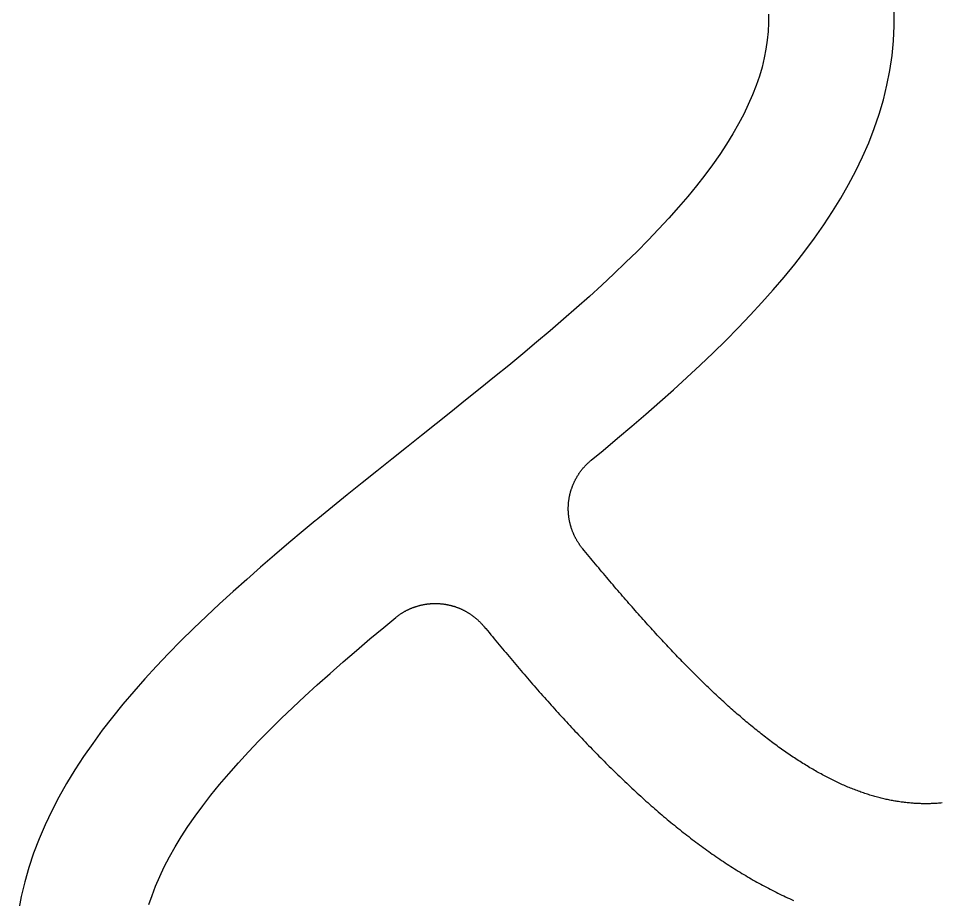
# Model space of a CAD drawing. Header units: millimetres. Extents: x 0 to 12, y 0 to 22.
# Drawn here: x 0.113 to 3.05, y 8.195 to 11 of the extents above; entities that cross this region are included whole.
import ezdxf

# ---------------------------------------------------------------- set-up
doc = ezdxf.new("R2010")
doc.units = ezdxf.units.MM
doc.layers.add('CUT_HOLE', color=3, linetype='Continuous')
doc.layers.add('CUT_OUTER', color=1, linetype='Continuous')

msp = doc.modelspace()

# ---------------------------------------------------------------- linework, layer by layer
at = {"layer": 'CUT_HOLE'}
for points in [[(3.0518, 8.5024), (3.048, 8.5021), (3.0441, 8.5017), (3.0403, 8.5014), (3.0365, 8.5012), (3.0326, 8.5009), (3.0288, 8.5007), (3.0249, 8.5006), (3.0211, 8.5004), (3.0173, 8.5003), (3.0134, 8.5002), (3.0096, 8.5001), (3.0058, 8.5), (3.0019, 8.5), (2.9981, 8.5), (2.9942, 8.5), (2.9904, 8.5001), (2.9866, 8.5002), (2.9827, 8.5003), (2.9789, 8.5004), (2.9751, 8.5006), (2.9712, 8.5007), (2.9674, 8.5009), (2.9635, 8.5012), (2.9597, 8.5014), (2.9559, 8.5017), (2.952, 8.5021), (2.9482, 8.5024), (2.9443, 8.5028), (2.9404, 8.5032), (2.9366, 8.5036), (2.9327, 8.504), (2.9288, 8.5045), (2.925, 8.505), (2.9211, 8.5055), (2.9172, 8.5061), (2.9133, 8.5067), (2.9094, 8.5073), (2.9055, 8.5079), (2.9016, 8.5086), (2.8977, 8.5093), (2.8938, 8.51), (2.8899, 8.5108), (2.8859, 8.5115), (2.882, 8.5123), (2.8781, 8.5132), (2.8741, 8.514), (2.8702, 8.5149), (2.8662, 8.5158), (2.8623, 8.5168), (2.8583, 8.5178), (2.8543, 8.5188), (2.8503, 8.5198), (2.8463, 8.5208), (2.8423, 8.5219), (2.8383, 8.5231), (2.8343, 8.5242), (2.8303, 8.5254), (2.8262, 8.5266), (2.8222, 8.5278), (2.8181, 8.5291), (2.8141, 8.5304), (2.81, 8.5317), (2.8059, 8.533), (2.8019, 8.5344), (2.7978, 8.5358), (2.7937, 8.5373), (2.7896, 8.5387), (2.7855, 8.5402), (2.7813, 8.5418), (2.7772, 8.5433), (2.7731, 8.5449), (2.7689, 8.5465), (2.7647, 8.5482), (2.7606, 8.5499), (2.7564, 8.5516), (2.7522, 8.5533), (2.748, 8.5551), (2.7438, 8.5569), (2.7396, 8.5587), (2.7354, 8.5606), (2.7311, 8.5625), (2.7269, 8.5644), (2.7227, 8.5664), (2.7184, 8.5684), (2.7141, 8.5704), (2.7098, 8.5725), (2.7056, 8.5746), (2.7013, 8.5767), (2.697, 8.5788), (2.6927, 8.581), (2.6883, 8.5832), (2.684, 8.5855), (2.6797, 8.5877), (2.6753, 8.59), (2.671, 8.5924), (2.6666, 8.5947), (2.6622, 8.5971), (2.6578, 8.5996), (2.6534, 8.602), (2.6491, 8.6045), (2.6446, 8.6071), (2.6402, 8.6096), (2.6358, 8.6122), (2.6314, 8.6148), (2.6269, 8.6175), (2.6225, 8.6202), (2.618, 8.6229), (2.6136, 8.6257), (2.6091, 8.6284), (2.6046, 8.6313), (2.6001, 8.6341), (2.5956, 8.637), (2.5911, 8.6399), (2.5866, 8.6428), (2.5821, 8.6458), (2.5775, 8.6488), (2.573, 8.6518), (2.5685, 8.6549), (2.5639, 8.658), (2.5593, 8.6611), (2.5548, 8.6643), (2.5502, 8.6675), (2.5456, 8.6707), (2.541, 8.674), (2.5364, 8.6772), (2.5318, 8.6806), (2.5272, 8.6839), (2.5226, 8.6873), (2.518, 8.6907), (2.5133, 8.6941), (2.5087, 8.6976), (2.5041, 8.7011), (2.4994, 8.7046), (2.4948, 8.7082), (2.4901, 8.7118), (2.4854, 8.7154), (2.4807, 8.719), (2.4761, 8.7227), (2.4714, 8.7264), (2.4667, 8.7302), (2.462, 8.7339), (2.4573, 8.7377), (2.4525, 8.7416), (2.4478, 8.7454), (2.4431, 8.7493), (2.4384, 8.7532), (2.4336, 8.7572), (2.4289, 8.7612), (2.4241, 8.7652), (2.4194, 8.7692), (2.4146, 8.7733), (2.4099, 8.7774), (2.4051, 8.7815), (2.4003, 8.7856), (2.3955, 8.7898), (2.3907, 8.794), (2.3859, 8.7982), (2.3811, 8.8025), (2.3763, 8.8068), (2.3715, 8.8111), (2.3667, 8.8154), (2.3619, 8.8198), (2.3571, 8.8242), (2.3523, 8.8286), (2.3474, 8.8331), (2.3426, 8.8376), (2.3377, 8.8421), (2.3329, 8.8466), (2.328, 8.8512), (2.3232, 8.8557), (2.3183, 8.8603), (2.3135, 8.865), (2.3086, 8.8696), (2.3037, 8.8743), (2.2988, 8.879), (2.294, 8.8838), (2.2891, 8.8885), (2.2842, 8.8933), (2.2793, 8.8982), (2.2744, 8.903), (2.2695, 8.9079), (2.2646, 8.9127), (2.2597, 8.9177), (2.2548, 8.9226), (2.2498, 8.9275), (2.2449, 8.9325), (2.24, 8.9375), (2.2351, 8.9426), (2.2301, 8.9476), (2.2252, 8.9527), (2.2203, 8.9578), (2.2153, 8.9629), (2.2104, 8.9681), (2.2054, 8.9732), (2.2005, 8.9784), (2.1955, 8.9837), (2.1905, 8.9889), (2.1856, 8.9942), (2.1806, 8.9994), (2.1756, 9.0047), (2.1707, 9.0101), (2.1657, 9.0154), (2.1607, 9.0208), (2.1557, 9.0262), (2.1507, 9.0316), (2.1457, 9.037), (2.1407, 9.0424), (2.1357, 9.0479), (2.1308, 9.0534), (2.1257, 9.0589), (2.1207, 9.0644), (2.1157, 9.07), (2.1107, 9.0755), (2.1057, 9.0811), (2.1007, 9.0867), (2.0957, 9.0924), (2.0906, 9.098), (2.0856, 9.1037), (2.0806, 9.1093), (2.0756, 9.115), (2.0705, 9.1207), (2.0655, 9.1265), (2.0605, 9.1322), (2.0554, 9.138), (2.0504, 9.1438), (2.0453, 9.1496), (2.0403, 9.1554), (2.0352, 9.1612), (2.0302, 9.1671), (2.0251, 9.173), (2.0201, 9.1788), (2.015, 9.1847), (2.0099, 9.1907), (2.0049, 9.1966), (1.9998, 9.2025), (1.9947, 9.2085), (1.9896, 9.2145), (1.9846, 9.2205), (1.9795, 9.2265), (1.9744, 9.2325), (1.9693, 9.2385), (1.9642, 9.2446), (1.9592, 9.2506), (1.9541, 9.2567), (1.949, 9.2628), (1.9439, 9.2689), (1.9388, 9.275), (1.9337, 9.2812), (1.9286, 9.2873), (1.9235, 9.2934), (1.9184, 9.2996), (1.9133, 9.3058), (1.9082, 9.312), (1.907, 9.3133), (1.9059, 9.3147), (1.9049, 9.3161), (1.9038, 9.3175), (1.9027, 9.3189), (1.9017, 9.3203), (1.9006, 9.3217), (1.8996, 9.3231), (1.8986, 9.3246), (1.8976, 9.326), (1.8966, 9.3275), (1.8956, 9.3289), (1.8947, 9.3304), (1.8937, 9.3319), (1.8928, 9.3333), (1.8919, 9.3348), (1.8909, 9.3363), (1.8901, 9.3379), (1.8892, 9.3394), (1.8883, 9.3409), (1.8874, 9.3424), (1.8866, 9.344), (1.8858, 9.3455), (1.885, 9.3471), (1.8842, 9.3486), (1.8834, 9.3502), (1.8826, 9.3518), (1.8818, 9.3534), (1.8811, 9.355), (1.8803, 9.3565), (1.8796, 9.3581), (1.8789, 9.3598), (1.8782, 9.3614), (1.8776, 9.363), (1.8769, 9.3646), (1.8762, 9.3662), (1.8756, 9.3679), (1.875, 9.3695), (1.8744, 9.3712), (1.8738, 9.3728), (1.8732, 9.3745), (1.8727, 9.3762), (1.8721, 9.3778), (1.8716, 9.3795), (1.8711, 9.3812), (1.8706, 9.3829), (1.8701, 9.3845), (1.8696, 9.3862), (1.8691, 9.3879), (1.8687, 9.3896), (1.8683, 9.3913), (1.8679, 9.393), (1.8675, 9.3948), (1.8671, 9.3965), (1.8667, 9.3982), (1.8664, 9.3999), (1.866, 9.4016), (1.8657, 9.4034), (1.8654, 9.4051), (1.8651, 9.4068), (1.8648, 9.4085), (1.8646, 9.4103), (1.8643, 9.412), (1.8641, 9.4138), (1.8639, 9.4155), (1.8637, 9.4172), (1.8635, 9.419), (1.8633, 9.4207), (1.8632, 9.4225), (1.863, 9.4242), (1.8629, 9.426), (1.8628, 9.4277), (1.8627, 9.4295), (1.8626, 9.4313), (1.8625, 9.433), (1.8625, 9.4348), (1.8625, 9.4365), (1.8625, 9.4383), (1.8625, 9.44), (1.8625, 9.4418), (1.8625, 9.4435), (1.8625, 9.4453), (1.8626, 9.4471), (1.8627, 9.4488), (1.8628, 9.4506), (1.8629, 9.4523), (1.863, 9.4541), (1.8631, 9.4558), (1.8633, 9.4576), (1.8635, 9.4593), (1.8636, 9.4611), (1.8638, 9.4628), (1.8641, 9.4645), (1.8643, 9.4663), (1.8645, 9.468), (1.8648, 9.4698), (1.8651, 9.4715), (1.8654, 9.4732), (1.8657, 9.475), (1.866, 9.4767), (1.8663, 9.4784), (1.8667, 9.4801), (1.867, 9.4818), (1.8674, 9.4836), (1.8678, 9.4853), (1.8682, 9.487), (1.8687, 9.4887), (1.8691, 9.4904), (1.8696, 9.4921), (1.87, 9.4938), (1.8705, 9.4955), (1.871, 9.4971), (1.8715, 9.4988), (1.8721, 9.5005), (1.8726, 9.5022), (1.8732, 9.5038), (1.8737, 9.5055), (1.8743, 9.5071), (1.8749, 9.5088), (1.8755, 9.5104), (1.8762, 9.5121), (1.8768, 9.5137), (1.8775, 9.5153), (1.8782, 9.5169), (1.8789, 9.5186), (1.8796, 9.5202), (1.8803, 9.5218), (1.881, 9.5234), (1.8818, 9.525), (1.8825, 9.5265), (1.8833, 9.5281), (1.8841, 9.5297), (1.8849, 9.5313), (1.8857, 9.5328), (1.8865, 9.5344), (1.8874, 9.5359), (1.8882, 9.5374), (1.8891, 9.539), (1.89, 9.5405), (1.8909, 9.542), (1.8918, 9.5435), (1.8927, 9.545), (1.8936, 9.5465), (1.8946, 9.5479), (1.8955, 9.5494), (1.8965, 9.5509), (1.8975, 9.5523), (1.8985, 9.5538), (1.8995, 9.5552), (1.9005, 9.5566), (1.9016, 9.5581), (1.9026, 9.5595), (1.9037, 9.5609), (1.9048, 9.5622), (1.9058, 9.5636), (1.9069, 9.565), (1.908, 9.5664), (1.9092, 9.5677), (1.9103, 9.5691), (1.9114, 9.5704), (1.9126, 9.5717), (1.9138, 9.573), (1.915, 9.5743), (1.9161, 9.5756), (1.9173, 9.5769), (1.9186, 9.5782), (1.9198, 9.5794), (1.921, 9.5807), (1.9223, 9.5819), (1.9235, 9.5831), (1.9248, 9.5843), (1.9261, 9.5855), (1.9274, 9.5867), (1.9287, 9.5879), (1.93, 9.5891), (1.9313, 9.5902), (1.9326, 9.5914), (1.934, 9.5925), (1.9353, 9.5936), (1.9353, 9.5937), (1.9731, 9.6249), (2.019, 9.6633), (2.0644, 9.7018), (2.1093, 9.7404), (2.1536, 9.7791), (2.1972, 9.818), (2.24, 9.8571), (2.2821, 9.8963), (2.3233, 9.9357), (2.3636, 9.9752), (2.4029, 10.015), (2.4412, 10.055), (2.4784, 10.0953), (2.5144, 10.1357), (2.5492, 10.1765), (2.5828, 10.2176), (2.6151, 10.259), (2.6459, 10.3007), (2.6754, 10.3428), (2.7033, 10.3853), (2.7297, 10.4282), (2.7545, 10.4715), (2.7776, 10.5153), (2.7989, 10.5596), (2.8184, 10.6043), (2.836, 10.6495), (2.8516, 10.6951), (2.8651, 10.7412), (2.8765, 10.7877), (2.8857, 10.8345), (2.8927, 10.8816), (2.8974, 10.9288), (2.8997, 10.9763), (2.8997, 11.0237)], [(0.5281, 8.1788), (0.5379, 8.2082), (0.5493, 8.2381), (0.5623, 8.2685), (0.577, 8.2993), (0.5932, 8.3306), (0.6111, 8.3623), (0.6307, 8.3945), (0.6519, 8.4271), (0.6747, 8.4601), (0.6992, 8.4934), (0.7253, 8.5272), (0.7529, 8.5612), (0.782, 8.5955), (0.8126, 8.6302), (0.8447, 8.6651), (0.8781, 8.7002), (0.9128, 8.7355), (0.9489, 8.7711), (0.9861, 8.8068), (1.0245, 8.8427), (1.0639, 8.8788), (1.1044, 8.915), (1.1458, 8.9514), (1.1882, 8.9879), (1.2313, 9.0246), (1.2752, 9.0613), (1.3139, 9.0934), (1.3147, 9.0941), (1.3161, 9.0951), (1.3175, 9.0962), (1.3189, 9.0973), (1.3203, 9.0983), (1.3217, 9.0994), (1.3231, 9.1004), (1.3246, 9.1014), (1.326, 9.1024), (1.3275, 9.1034), (1.3289, 9.1044), (1.3304, 9.1053), (1.3319, 9.1063), (1.3333, 9.1072), (1.3348, 9.1081), (1.3363, 9.1091), (1.3379, 9.1099), (1.3394, 9.1108), (1.3409, 9.1117), (1.3424, 9.1126), (1.344, 9.1134), (1.3455, 9.1142), (1.3471, 9.115), (1.3486, 9.1158), (1.3502, 9.1166), (1.3518, 9.1174), (1.3534, 9.1182), (1.355, 9.1189), (1.3565, 9.1197), (1.3581, 9.1204), (1.3598, 9.1211), (1.3614, 9.1218), (1.363, 9.1224), (1.3646, 9.1231), (1.3662, 9.1238), (1.3679, 9.1244), (1.3695, 9.125), (1.3712, 9.1256), (1.3728, 9.1262), (1.3745, 9.1268), (1.3762, 9.1273), (1.3778, 9.1279), (1.3795, 9.1284), (1.3812, 9.1289), (1.3829, 9.1294), (1.3845, 9.1299), (1.3862, 9.1304), (1.3879, 9.1309), (1.3896, 9.1313), (1.3913, 9.1317), (1.393, 9.1321), (1.3948, 9.1325), (1.3965, 9.1329), (1.3982, 9.1333), (1.3999, 9.1336), (1.4016, 9.134), (1.4034, 9.1343), (1.4051, 9.1346), (1.4068, 9.1349), (1.4085, 9.1352), (1.4103, 9.1354), (1.412, 9.1357), (1.4138, 9.1359), (1.4155, 9.1361), (1.4172, 9.1363), (1.419, 9.1365), (1.4207, 9.1367), (1.4225, 9.1368), (1.4242, 9.137), (1.426, 9.1371), (1.4277, 9.1372), (1.4295, 9.1373), (1.4313, 9.1374), (1.433, 9.1375), (1.4348, 9.1375), (1.4365, 9.1375), (1.4383, 9.1375), (1.44, 9.1375), (1.4418, 9.1375), (1.4435, 9.1375), (1.4453, 9.1375), (1.4471, 9.1374), (1.4488, 9.1373), (1.4506, 9.1372), (1.4523, 9.1371), (1.4541, 9.137), (1.4558, 9.1369), (1.4576, 9.1367), (1.4593, 9.1365), (1.4611, 9.1364), (1.4628, 9.1362), (1.4645, 9.1359), (1.4663, 9.1357), (1.468, 9.1355), (1.4698, 9.1352), (1.4715, 9.1349), (1.4732, 9.1346), (1.475, 9.1343), (1.4767, 9.134), (1.4784, 9.1337), (1.4801, 9.1333), (1.4818, 9.133), (1.4836, 9.1326), (1.4853, 9.1322), (1.487, 9.1318), (1.4887, 9.1313), (1.4904, 9.1309), (1.4921, 9.1304), (1.4938, 9.13), (1.4955, 9.1295), (1.4971, 9.129), (1.4988, 9.1285), (1.5005, 9.1279), (1.5022, 9.1274), (1.5038, 9.1268), (1.5055, 9.1263), (1.5071, 9.1257), (1.5088, 9.1251), (1.5104, 9.1245), (1.5121, 9.1238), (1.5137, 9.1232), (1.5153, 9.1225), (1.5169, 9.1218), (1.5186, 9.1211), (1.5202, 9.1204), (1.5218, 9.1197), (1.5234, 9.119), (1.525, 9.1182), (1.5265, 9.1175), (1.5281, 9.1167), (1.5297, 9.1159), (1.5313, 9.1151), (1.5328, 9.1143), (1.5344, 9.1135), (1.5359, 9.1126), (1.5374, 9.1118), (1.539, 9.1109), (1.5405, 9.11), (1.542, 9.1091), (1.5435, 9.1082), (1.545, 9.1073), (1.5465, 9.1064), (1.5479, 9.1054), (1.5494, 9.1045), (1.5509, 9.1035), (1.5523, 9.1025), (1.5538, 9.1015), (1.5552, 9.1005), (1.5566, 9.0995), (1.5581, 9.0984), (1.5595, 9.0974), (1.5609, 9.0963), (1.5622, 9.0952), (1.5636, 9.0942), (1.565, 9.0931), (1.5664, 9.092), (1.5677, 9.0908), (1.5691, 9.0897), (1.5704, 9.0886), (1.5717, 9.0874), (1.573, 9.0862), (1.5743, 9.085), (1.5756, 9.0839), (1.5769, 9.0827), (1.5782, 9.0814), (1.5794, 9.0802), (1.5807, 9.079), (1.5819, 9.0777), (1.5831, 9.0765), (1.5843, 9.0752), (1.5855, 9.0739), (1.5867, 9.0726), (1.5879, 9.0713), (1.5891, 9.07), (1.5902, 9.0687), (1.5914, 9.0674), (1.5925, 9.066), (1.5936, 9.0647), (1.5936, 9.0647), (1.5936, 9.0647), (1.5937, 9.0646), (1.5937, 9.0646), (1.5937, 9.0646), (1.5937, 9.0646), (1.5937, 9.0646), (1.5937, 9.0646), (1.5937, 9.0646), (1.5937, 9.0645), (1.5938, 9.0645), (1.5938, 9.0645), (1.5938, 9.0645), (1.5938, 9.0645), (1.5938, 9.0645), (1.5938, 9.0645), (1.5938, 9.0644), (1.5938, 9.0644), (1.5939, 9.0644), (1.5939, 9.0644), (1.5939, 9.0644), (1.5939, 9.0644), (1.5939, 9.0643), (1.5939, 9.0643), (1.5939, 9.0643), (1.5939, 9.0643), (1.594, 9.0643), (1.594, 9.0643), (1.594, 9.0643), (1.594, 9.0642), (1.594, 9.0642), (1.594, 9.0642), (1.594, 9.0642), (1.594, 9.0642), (1.5941, 9.0642), (1.5941, 9.0642), (1.5941, 9.0641), (1.5941, 9.0641), (1.5941, 9.0641), (1.5941, 9.0641), (1.5941, 9.0641), (1.5941, 9.0641), (1.5942, 9.064), (1.5942, 9.064), (1.5942, 9.064), (1.5942, 9.064), (1.5942, 9.064), (1.5942, 9.064), (1.5942, 9.064), (1.5942, 9.0639), (1.5943, 9.0639), (1.5943, 9.0639), (1.5943, 9.0639), (1.5943, 9.0639), (1.5943, 9.0639), (1.5943, 9.0639), (1.5943, 9.0638), (1.5943, 9.0638), (1.5944, 9.0638), (1.5944, 9.0638), (1.5944, 9.0638), (1.5944, 9.0638), (1.5944, 9.0637), (1.5944, 9.0637), (1.5944, 9.0637), (1.5944, 9.0637), (1.5945, 9.0637), (1.5945, 9.0637), (1.5945, 9.0637), (1.5945, 9.0636), (1.5945, 9.0636), (1.5945, 9.0636), (1.5945, 9.0636), (1.5945, 9.0636), (1.5946, 9.0636), (1.5946, 9.0636), (1.5946, 9.0635), (1.5946, 9.0635), (1.5946, 9.0635), (1.5946, 9.0635), (1.5946, 9.0635), (1.5946, 9.0635), (1.5947, 9.0634), (1.5947, 9.0634), (1.5947, 9.0634), (1.5947, 9.0634), (1.5947, 9.0634), (1.5947, 9.0634), (1.5947, 9.0634), (1.5947, 9.0633), (1.5947, 9.0633), (1.5948, 9.0633), (1.5948, 9.0633), (1.5948, 9.0633), (1.5948, 9.0633), (1.5948, 9.0633), (1.5948, 9.0632), (1.5948, 9.0632), (1.5948, 9.0632), (1.5949, 9.0632), (1.5949, 9.0632), (1.5949, 9.0632), (1.5949, 9.0631), (1.5949, 9.0631), (1.5949, 9.0631), (1.5949, 9.0631), (1.5949, 9.0631), (1.595, 9.0631), (1.595, 9.0631), (1.595, 9.063), (1.595, 9.063), (1.595, 9.063), (1.595, 9.063), (1.595, 9.063), (1.595, 9.063), (1.5951, 9.0629), (1.5951, 9.0629), (1.5951, 9.0629), (1.5951, 9.0629), (1.5951, 9.0629), (1.5951, 9.0629), (1.5951, 9.0629), (1.5951, 9.0628), (1.5952, 9.0628), (1.5952, 9.0628), (1.5952, 9.0628), (1.5952, 9.0628), (1.5952, 9.0628), (1.5952, 9.0628), (1.5952, 9.0627), (1.5952, 9.0627), (1.5953, 9.0627), (1.5953, 9.0627), (1.5953, 9.0627), (1.5953, 9.0627), (1.5953, 9.0626), (1.5953, 9.0626), (1.5953, 9.0626), (1.5953, 9.0626), (1.5954, 9.0626), (1.5954, 9.0626), (1.5954, 9.0626), (1.5954, 9.0625), (1.5954, 9.0625), (1.5954, 9.0625), (1.5954, 9.0625), (1.5954, 9.0625), (1.5955, 9.0625), (1.5955, 9.0625), (1.5955, 9.0624), (1.5955, 9.0624), (1.5955, 9.0624), (1.5955, 9.0624), (1.5955, 9.0624), (1.5955, 9.0624), (1.5956, 9.0623), (1.5956, 9.0623), (1.5956, 9.0623), (1.5956, 9.0623), (1.5956, 9.0623), (1.5956, 9.0623), (1.5956, 9.0623), (1.5956, 9.0622), (1.5957, 9.0622), (1.5957, 9.0622), (1.5957, 9.0622), (1.5957, 9.0622), (1.5957, 9.0622), (1.5957, 9.0622), (1.5957, 9.0621), (1.5957, 9.0621), (1.5958, 9.0621), (1.5958, 9.0621), (1.5958, 9.0621), (1.5958, 9.0621), (1.5958, 9.062), (1.5958, 9.062), (1.5958, 9.062), (1.5958, 9.062), (1.5959, 9.062), (1.5959, 9.062), (1.5959, 9.062), (1.5959, 9.0619), (1.5959, 9.0619), (1.5959, 9.0619), (1.5959, 9.0619), (1.5959, 9.0619), (1.596, 9.0619), (1.596, 9.0619), (1.596, 9.0618), (1.596, 9.0618), (1.596, 9.0618), (1.596, 9.0618), (1.596, 9.0618), (1.596, 9.0618), (1.596, 9.0617), (1.5961, 9.0617), (1.5961, 9.0617), (1.5961, 9.0617), (1.5961, 9.0617), (1.5961, 9.0617), (1.5961, 9.0617), (1.5961, 9.0616), (1.5961, 9.0616), (1.5962, 9.0616), (1.5962, 9.0616), (1.5962, 9.0616), (1.5962, 9.0616), (1.5962, 9.0616), (1.5962, 9.0615), (1.5962, 9.0615), (1.5962, 9.0615), (1.5963, 9.0615), (1.5963, 9.0615), (1.5963, 9.0615), (1.5963, 9.0614), (1.5963, 9.0614), (1.5963, 9.0614), (1.5963, 9.0614), (1.5963, 9.0614), (1.5964, 9.0614), (1.5964, 9.0614), (1.5964, 9.0613), (1.5964, 9.0613), (1.5964, 9.0613), (1.5964, 9.0613), (1.5964, 9.0613), (1.5964, 9.0613), (1.5965, 9.0613), (1.5965, 9.0612), (1.5965, 9.0612), (1.5965, 9.0612), (1.5965, 9.0612), (1.5965, 9.0612), (1.5965, 9.0612), (1.5965, 9.0611), (1.5966, 9.0611), (1.5966, 9.0611), (1.5966, 9.0611), (1.5966, 9.0611), (1.5966, 9.0611), (1.5966, 9.0611), (1.5966, 9.061), (1.5966, 9.061), (1.5967, 9.061), (1.5967, 9.061), (1.5967, 9.061), (1.5967, 9.061), (1.5967, 9.0609), (1.5967, 9.0609), (1.5967, 9.0609), (1.5967, 9.0609), (1.5968, 9.0609), (1.5968, 9.0609), (1.5968, 9.0609), (1.5968, 9.0608), (1.5968, 9.0608), (1.5968, 9.0608), (1.5968, 9.0608), (1.5968, 9.0608), (1.5969, 9.0608), (1.5969, 9.0608), (1.5969, 9.0607), (1.5969, 9.0607), (1.5969, 9.0607), (1.5969, 9.0607), (1.5969, 9.0607), (1.5969, 9.0607), (1.597, 9.0606), (1.597, 9.0606), (1.597, 9.0606), (1.597, 9.0606), (1.597, 9.0606), (1.597, 9.0606), (1.597, 9.0606), (1.597, 9.0605), (1.5971, 9.0605), (1.5971, 9.0605), (1.5971, 9.0605), (1.5971, 9.0605), (1.5971, 9.0605), (1.5971, 9.0605), (1.5971, 9.0604), (1.5971, 9.0604), (1.5972, 9.0604), (1.5972, 9.0604), (1.5972, 9.0604), (1.5972, 9.0604), (1.5972, 9.0603), (1.5972, 9.0603), (1.5972, 9.0603), (1.5972, 9.0603), (1.5973, 9.0603), (1.5973, 9.0603), (1.5973, 9.0603), (1.5973, 9.0602), (1.5973, 9.0602), (1.5973, 9.0602), (1.5973, 9.0602), (1.5973, 9.0602), (1.5974, 9.0602), (1.5974, 9.0602), (1.5974, 9.0601), (1.5974, 9.0601), (1.5974, 9.0601), (1.5974, 9.0601), (1.5974, 9.0601), (1.5974, 9.0601), (1.5974, 9.06), (1.5975, 9.06), (1.5975, 9.06), (1.5975, 9.06), (1.5975, 9.06), (1.5975, 9.06), (1.5975, 9.06), (1.5975, 9.0599), (1.5975, 9.0599), (1.5976, 9.0599), (1.5976, 9.0599), (1.5976, 9.0599), (1.5976, 9.0599), (1.5976, 9.0599), (1.5976, 9.0598), (1.5976, 9.0598), (1.5976, 9.0598), (1.5977, 9.0598), (1.5977, 9.0598), (1.5977, 9.0598), (1.5977, 9.0597), (1.5977, 9.0597), (1.5977, 9.0597), (1.5977, 9.0597), (1.5977, 9.0597), (1.5978, 9.0597), (1.5978, 9.0597), (1.5978, 9.0596), (1.5978, 9.0596), (1.5978, 9.0596), (1.5978, 9.0596), (1.5978, 9.0596), (1.5978, 9.0596), (1.5979, 9.0596), (1.5979, 9.0595), (1.5979, 9.0595), (1.5979, 9.0595), (1.5979, 9.0595), (1.5979, 9.0595), (1.5979, 9.0595), (1.5979, 9.0594), (1.598, 9.0594), (1.598, 9.0594), (1.598, 9.0594), (1.598, 9.0594), (1.598, 9.0594), (1.598, 9.0594), (1.598, 9.0593), (1.598, 9.0593), (1.5981, 9.0593), (1.5981, 9.0593), (1.5981, 9.0593), (1.5981, 9.0593), (1.5981, 9.0593), (1.5981, 9.0592), (1.5981, 9.0592), (1.5981, 9.0592), (1.5982, 9.0592), (1.5982, 9.0592), (1.5982, 9.0592), (1.5982, 9.0591), (1.5982, 9.0591), (1.5982, 9.0591), (1.5982, 9.0591), (1.5982, 9.0591), (1.5983, 9.0591), (1.5983, 9.0591), (1.5983, 9.059), (1.5983, 9.059), (1.5983, 9.059), (1.5983, 9.059), (1.5983, 9.059), (1.5983, 9.059), (1.5984, 9.059), (1.5984, 9.0589), (1.5984, 9.0589), (1.5984, 9.0589), (1.5984, 9.0589), (1.5984, 9.0589), (1.5984, 9.0589), (1.5984, 9.0588), (1.5985, 9.0588), (1.5985, 9.0588), (1.5985, 9.0588), (1.5985, 9.0588), (1.5985, 9.0588), (1.5985, 9.0588), (1.5985, 9.0587), (1.5985, 9.0587), (1.5986, 9.0587), (1.5986, 9.0587), (1.5986, 9.0587), (1.5986, 9.0587), (1.5986, 9.0587), (1.5986, 9.0586), (1.5986, 9.0586), (1.5986, 9.0586), (1.5987, 9.0586), (1.5987, 9.0586), (1.5987, 9.0586), (1.5987, 9.0585), (1.5987, 9.0585), (1.5987, 9.0585), (1.5987, 9.0585), (1.5987, 9.0585), (1.5988, 9.0585), (1.5988, 9.0585), (1.5988, 9.0584), (1.5988, 9.0584), (1.5988, 9.0584), (1.5988, 9.0584), (1.5988, 9.0584), (1.5988, 9.0584), (1.5988, 9.0583), (1.5989, 9.0583), (1.5989, 9.0583), (1.5989, 9.0583), (1.5989, 9.0583), (1.5989, 9.0583), (1.5989, 9.0583), (1.5989, 9.0582), (1.5989, 9.0582), (1.599, 9.0582), (1.599, 9.0582), (1.599, 9.0582), (1.599, 9.0582), (1.599, 9.0582), (1.599, 9.0581), (1.599, 9.0581), (1.599, 9.0581), (1.5991, 9.0581), (1.5991, 9.0581), (1.5991, 9.0581), (1.5991, 9.058), (1.5991, 9.058), (1.5991, 9.058), (1.5991, 9.058), (1.5991, 9.058), (1.5992, 9.058), (1.5992, 9.058), (1.5992, 9.0579), (1.5992, 9.0579), (1.5992, 9.0579), (1.5992, 9.0579), (1.5992, 9.0579), (1.5992, 9.0579), (1.5993, 9.0579), (1.5993, 9.0578), (1.5993, 9.0578), (1.5993, 9.0578), (1.5993, 9.0578), (1.5993, 9.0578), (1.5993, 9.0578), (1.5993, 9.0577), (1.5994, 9.0577), (1.5994, 9.0577), (1.5994, 9.0577), (1.5994, 9.0577), (1.5994, 9.0577), (1.5994, 9.0577), (1.5994, 9.0576), (1.5994, 9.0576), (1.5995, 9.0576), (1.5995, 9.0576), (1.5995, 9.0576), (1.5995, 9.0576), (1.5995, 9.0576), (1.5995, 9.0575), (1.5995, 9.0575), (1.5995, 9.0575), (1.5996, 9.0575), (1.5996, 9.0575), (1.5996, 9.0575), (1.5996, 9.0575), (1.5996, 9.0575), (1.6049, 9.0511), (1.6102, 9.0447), (1.6155, 9.0382), (1.6208, 9.0319), (1.6261, 9.0255), (1.6314, 9.0191), (1.6367, 9.0127), (1.642, 9.0063), (1.6473, 9), (1.6526, 8.9936), (1.658, 8.9873), (1.6633, 8.981), (1.6686, 8.9747), (1.6739, 8.9684), (1.6792, 8.962), (1.6846, 8.9558), (1.6899, 8.9495), (1.6952, 8.9432), (1.7006, 8.9369), (1.7059, 8.9307), (1.7113, 8.9245), (1.7166, 8.9182), (1.722, 8.912), (1.7273, 8.9058), (1.7327, 8.8996), (1.738, 8.8934), (1.7434, 8.8872), (1.7487, 8.8811), (1.7541, 8.8749), (1.7595, 8.8688), (1.7648, 8.8627), (1.7702, 8.8566), (1.7756, 8.8505), (1.7809, 8.8444), (1.7863, 8.8383), (1.7917, 8.8322), (1.7971, 8.8262), (1.8025, 8.8202), (1.8079, 8.8141), (1.8132, 8.8081), (1.8186, 8.8021), (1.824, 8.7962), (1.8294, 8.7902), (1.8348, 8.7842), (1.8403, 8.7783), (1.8457, 8.7724), (1.8511, 8.7665), (1.8565, 8.7606), (1.8619, 8.7547), (1.8673, 8.7489), (1.8728, 8.743), (1.8782, 8.7372), (1.8836, 8.7314), (1.8891, 8.7256), (1.8945, 8.7198), (1.8999, 8.714), (1.9054, 8.7083), (1.9108, 8.7026), (1.9163, 8.6968), (1.9217, 8.6911), (1.9272, 8.6855), (1.9327, 8.6798), (1.9381, 8.6742), (1.9436, 8.6685), (1.9491, 8.6629), (1.9545, 8.6573), (1.96, 8.6518), (1.9655, 8.6462), (1.971, 8.6407), (1.9765, 8.6352), (1.982, 8.6297), (1.9875, 8.6242), (1.993, 8.6187), (1.9985, 8.6133), (2.004, 8.6079), (2.0095, 8.6025), (2.015, 8.5971), (2.0206, 8.5917), (2.0261, 8.5864), (2.0316, 8.581), (2.0372, 8.5757), (2.0427, 8.5705), (2.0482, 8.5652), (2.0538, 8.56), (2.0594, 8.5547), (2.0649, 8.5495), (2.0705, 8.5444), (2.076, 8.5392), (2.0816, 8.5341), (2.0872, 8.529), (2.0928, 8.5239), (2.0984, 8.5188), (2.104, 8.5138), (2.1096, 8.5087), (2.1152, 8.5037), (2.1208, 8.4988), (2.1264, 8.4938), (2.132, 8.4889), (2.1376, 8.484), (2.1433, 8.4791), (2.1489, 8.4742), (2.1545, 8.4694), (2.1602, 8.4645), (2.1658, 8.4597), (2.1715, 8.455), (2.1771, 8.4502), (2.1828, 8.4455), (2.1885, 8.4408), (2.1942, 8.4361), (2.1999, 8.4315), (2.2055, 8.4269), (2.2112, 8.4223), (2.2169, 8.4177), (2.2227, 8.4132), (2.2284, 8.4086), (2.2341, 8.4041), (2.2398, 8.3997), (2.2456, 8.3952), (2.2513, 8.3908), (2.2571, 8.3864), (2.2628, 8.382), (2.2686, 8.3777), (2.2743, 8.3734), (2.2801, 8.3691), (2.2859, 8.3648), (2.2917, 8.3606), (2.2975, 8.3564), (2.3033, 8.3522), (2.3091, 8.3481), (2.3149, 8.3439), (2.3207, 8.3398), (2.3266, 8.3358), (2.3324, 8.3317), (2.3382, 8.3277), (2.3441, 8.3237), (2.35, 8.3198), (2.3558, 8.3159), (2.3617, 8.312), (2.3676, 8.3081), (2.3735, 8.3043), (2.3794, 8.3005), (2.3853, 8.2967), (2.3912, 8.2929), (2.3971, 8.2892), (2.4031, 8.2855), (2.409, 8.2819), (2.415, 8.2782), (2.4209, 8.2746), (2.4269, 8.2711), (2.4328, 8.2675), (2.4388, 8.264), (2.4448, 8.2606), (2.4508, 8.2571), (2.4568, 8.2537), (2.4628, 8.2503), (2.4689, 8.247), (2.4749, 8.2437), (2.4809, 8.2404), (2.487, 8.2371), (2.493, 8.2339), (2.4991, 8.2308), (2.5052, 8.2276), (2.5113, 8.2245), (2.5174, 8.2214), (2.5235, 8.2184), (2.5296, 8.2153), (2.5357, 8.2124), (2.5418, 8.2094), (2.548, 8.2065), (2.5541, 8.2036), (2.5603, 8.2008), (2.5664, 8.198), (2.5726, 8.1952), (2.5788, 8.1925)]]:
    msp.add_lwpolyline(points, dxfattribs=at)
at = {"layer": 'CUT_OUTER'}
msp.add_lwpolyline([(2.4998, 11.0138), (2.4998, 10.9862), (2.4985, 10.9584), (2.4957, 10.9306), (2.4915, 10.9025), (2.486, 10.8741), (2.4789, 10.8454), (2.4704, 10.8163), (2.4603, 10.7868), (2.4486, 10.7569), (2.4353, 10.7264), (2.4205, 10.6955), (2.4039, 10.6642), (2.3857, 10.6323), (2.3659, 10.6001), (2.3444, 10.5674), (2.3213, 10.5344), (2.2966, 10.501), (2.2702, 10.4672), (2.2424, 10.4331), (2.213, 10.3987), (2.1821, 10.364), (2.1499, 10.3291), (2.1162, 10.294), (2.0812, 10.2586), (2.045, 10.223), (2.0076, 10.1872), (1.969, 10.1513), (1.9294, 10.1152), (1.8888, 10.0789), (1.8472, 10.0425), (1.8047, 10.006), (1.7615, 9.9693), (1.7175, 9.9325), (1.6728, 9.8956), (1.6276, 9.8586), (1.5818, 9.8215), (1.5356, 9.7843), (1.4891, 9.747), (1.4422, 9.7096), (1.3951, 9.6721), (1.3479, 9.6346), (1.3006, 9.5969), (1.2533, 9.5591), (1.2061, 9.5212), (1.159, 9.4833), (1.1121, 9.4452), (1.0655, 9.407), (1.0604, 9.4028), (1.0575, 9.4004), (1.0575, 9.4004), (1.0192, 9.3687), (0.9734, 9.3303), (0.9281, 9.2918), (0.8833, 9.2532), (0.8391, 9.2144), (0.7956, 9.1755), (0.7529, 9.1364), (0.711, 9.0972), (0.6699, 9.0577), (0.6298, 9.0181), (0.5906, 8.9783), (0.5525, 8.9383), (0.5155, 8.898), (0.4797, 8.8575), (0.4451, 8.8167), (0.4117, 8.7756), (0.3797, 8.7341), (0.3491, 8.6923), (0.3199, 8.6502), (0.2922, 8.6076), (0.266, 8.5646), (0.2415, 8.5212), (0.2188, 8.4773), (0.1977, 8.433), (0.1786, 8.3882), (0.1613, 8.3429), (0.146, 8.2972), (0.1329, 8.2511), (0.1218, 8.2046), (0.113, 8.1577)], dxfattribs=at)

doc.saveas('drawing.dxf')
